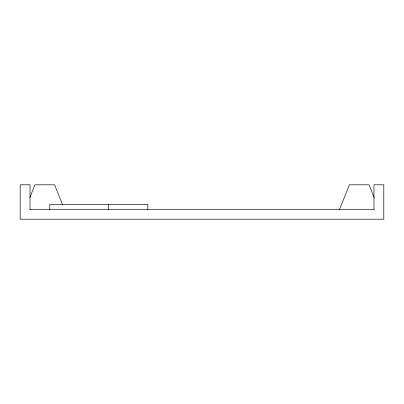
<?xml version="1.0" encoding="UTF-8"?>
<svg xmlns="http://www.w3.org/2000/svg" width="404" height="404" viewBox="0 0 404 404"><rect width="100%" height="100%" fill="white"/><g stroke="black" fill="none" stroke-linecap="round" stroke-linejoin="round"><path stroke-width="0.61" d="M29.795 197.672L34.941 184.805L54.596 184.805L62.549 204.692M339.577 209.368L349.404 184.805L369.059 184.805L374.205 197.672M29.618 209.368L374.382 209.368M373.973 209.368L373.973 184.805L383.8 184.805L383.8 219.195L20.2 219.195L20.2 184.805L30.027 184.805L30.027 209.368M147.854 209.368L147.854 204.454L49.778 204.454L49.778 209.368M108.545 204.454L108.545 209.368"/></g></svg>
